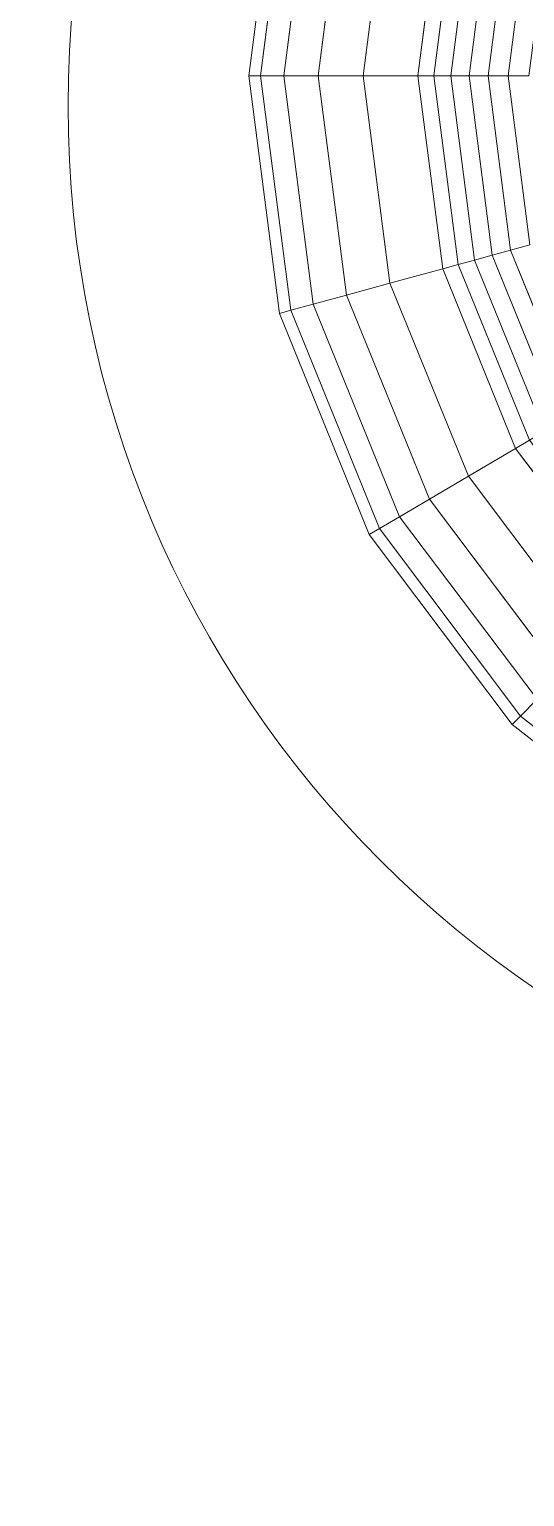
# Model space of a CAD drawing. Header units: metres. Extents: x -217 to -108, y -304 to -188.
# Drawn here: x -163.1664 to -163.0558, y -237.1987 to -236.8714 of the extents above; entities that cross this region are included whole.
import ezdxf

# ---------------------------------------------------------------- set-up
doc = ezdxf.new("R2010")
doc.units = ezdxf.units.M
for name, color, linetype, lineweight in [('A-WALL', 113, 'Continuous', 9), ('G-IMPT', 8, 'Continuous', 9), ('I-FURN', 30, 'Continuous', 9), ('L-PLNT', 71, 'Continuous', 9)]:
    doc.layers.add(name, color=color, linetype=linetype, lineweight=lineweight)

# ---------------------------------------------------------------- blocks, each defined once
blk = doc.blocks.new('Plant_8135 - FF_Model_ID4695_1_aconitum_dwg_Group_18-447932-Nivel 3')
at = {"layer": 'G-IMPT'}
for p, q in [((9.971, 21.116), (9.612, 18.34)), ((9.971, 21.116), (9.612, 18.34)), ((10.104, 21.079), (9.75, 18.34)), ((10.367, 21.008), (10.022, 18.34)), ((10.756, 20.901), (10.425, 18.34)), ((10.951, 18.34), (11.264, 20.763)), ((11.882, 20.594), (11.591, 18.34)), ((12.062, 20.545), (11.777, 18.34)), ((11.978, 18.34), (12.256, 20.492)), ((12.19, 18.34), (12.461, 20.436)), ((12.19, 18.34), (12.461, 20.436)), ((12.677, 20.377), (12.414, 18.34)), ((12.648, 18.34), (12.903, 20.315)), ((12.648, 18.34), (12.903, 20.315)), ((9.612, 18.34), (9.75, 18.34)), ((9.612, 18.34), (9.971, 15.563)), ((9.75, 18.34), (10.022, 18.34)), ((9.75, 18.34), (10.104, 15.6)), ((10.022, 18.34), (10.425, 18.34)), ((10.022, 18.34), (10.367, 15.672)), ((10.367, 15.672), (10.022, 18.34)), ((10.951, 18.34), (10.425, 18.34)), ((10.425, 18.34), (10.756, 15.778)), ((10.951, 18.34), (11.591, 18.34)), ((10.951, 18.34), (11.264, 15.917)), ((11.264, 15.917), (10.951, 18.34)), ((11.591, 18.34), (11.777, 18.34)), ((11.591, 18.34), (11.882, 16.085)), ((11.777, 18.34), (11.978, 18.34)), ((11.777, 18.34), (12.062, 16.134)), ((11.978, 18.34), (12.19, 18.34)), ((11.978, 18.34), (12.256, 16.187)), ((12.414, 18.34), (12.19, 18.34)), ((12.19, 18.34), (12.461, 16.243)), ((12.648, 18.34), (12.414, 18.34)), ((12.414, 18.34), (12.677, 16.302)), ((12.677, 16.302), (12.414, 18.34)), ((12.648, 18.34), (12.891, 18.34)), ((12.648, 18.34), (12.903, 16.364)), ((12.461, 16.243), (12.677, 16.302)), ((12.461, 16.243), (12.677, 16.302)), ((12.677, 16.302), (12.903, 16.364)), ((12.677, 16.302), (13.449, 14.404)), ((11.882, 16.085), (12.062, 16.134)), ((12.062, 16.134), (12.256, 16.187)), ((12.062, 16.134), (12.898, 14.08)), ((12.256, 16.187), (12.461, 16.243)), ((12.256, 16.187), (13.071, 14.182)), ((12.461, 16.243), (13.255, 14.29)), ((11.264, 15.917), (11.882, 16.085)), ((11.882, 16.085), (12.736, 13.985)), ((10.756, 15.778), (11.264, 15.917)), ((10.756, 15.778), (11.264, 15.917)), ((11.264, 15.917), (12.182, 13.659)), ((10.104, 15.6), (10.367, 15.672)), ((10.367, 15.672), (10.756, 15.778)), ((10.367, 15.672), (11.378, 13.186)), ((10.756, 15.778), (11.727, 13.391)), ((9.971, 15.563), (10.104, 15.6)), ((9.971, 15.563), (11.022, 12.977)), ((10.104, 15.6), (11.142, 13.047)), ((12.736, 13.985), (12.898, 14.08)), ((12.182, 13.659), (12.736, 13.985)), ((14.095, 12.181), (12.736, 13.985)), ((11.727, 13.391), (12.182, 13.659)), ((13.642, 11.72), (12.182, 13.659)), ((13.642, 11.72), (12.182, 13.659)), ((11.378, 13.186), (11.727, 13.391)), ((13.271, 11.341), (11.727, 13.391)), ((11.022, 12.977), (11.142, 13.047)), ((11.142, 13.047), (11.378, 13.186)), ((12.793, 10.854), (11.142, 13.047)), ((12.986, 11.051), (11.378, 13.186)), ((12.696, 10.755), (11.022, 12.977)), ((12.793, 10.854), (12.986, 11.051)), ((12.696, 10.755), (12.793, 10.854)), ((14.945, 9.172), (12.793, 10.854)), ((14.876, 9.05), (12.696, 10.755)), ((14.876, 9.05), (12.696, 10.755))]:
    blk.add_line(p, q, dxfattribs=at)
at = {"layer": 'G-IMPT', "flags": 128}
for points in [[(10.022, 18.34), (10.425, 18.34), (10.756, 20.901), (10.367, 21.008), (11.378, 23.494)], [(9.971, 15.563), (9.612, 18.34), (9.75, 18.34), (10.104, 21.079)], [(10.367, 21.008), (10.022, 18.34), (9.75, 18.34), (10.104, 15.6)], [(11.882, 20.594), (11.591, 18.34), (10.951, 18.34), (11.264, 20.763)], [(12.736, 13.985), (12.182, 13.659), (11.264, 15.917), (11.882, 16.085), (11.591, 18.34), (11.777, 18.34), (12.062, 20.545), (11.882, 20.594)], [(12.256, 20.492), (11.978, 18.34), (11.777, 18.34), (12.062, 16.134), (11.882, 16.085)], [(12.677, 20.377), (12.414, 18.34), (12.648, 18.34)], [(13.449, 14.404), (12.677, 16.302), (12.903, 16.364), (12.648, 18.34), (12.891, 18.34), (13.138, 20.251)], [(10.951, 18.34), (10.425, 18.34), (10.756, 15.778), (10.367, 15.672), (11.378, 13.186), (11.727, 13.391), (13.271, 11.341), (13.642, 11.72), (15.546, 10.232), (15.283, 9.768), (17.626, 8.779), (17.762, 9.297)], [(12.256, 16.187), (11.978, 18.34), (12.19, 18.34)], [(12.414, 18.34), (12.19, 18.34), (12.461, 16.243)], [(14.519, 12.612), (14.368, 12.459), (13.071, 14.182), (12.898, 14.08), (12.062, 16.134), (12.256, 16.187)], [(12.461, 16.243), (12.256, 16.187), (13.071, 14.182), (13.255, 14.29)], [(13.449, 14.404), (13.255, 14.29), (12.461, 16.243)], [(11.882, 16.085), (12.736, 13.985), (12.898, 14.08), (14.227, 12.315), (14.368, 12.459), (16.059, 11.138)], [(11.378, 13.186), (11.142, 13.047), (10.104, 15.6), (10.367, 15.672)], [(12.182, 13.659), (11.727, 13.391), (10.756, 15.778)], [(10.104, 15.6), (9.971, 15.563), (11.022, 12.977), (11.142, 13.047), (12.793, 10.854), (12.986, 11.051)], [(15.959, 10.961), (14.227, 12.315), (14.095, 12.181), (12.736, 13.985)], [(15.081, 9.413), (15.283, 9.768), (13.271, 11.341), (12.986, 11.051), (11.378, 13.186)], [(14.876, 9.05), (14.945, 9.172), (12.793, 10.854), (12.696, 10.755), (11.022, 12.977)]]:
    blk.add_lwpolyline(points, dxfattribs=at)
blk = doc.blocks.new('Plant_8135 - FF_Model_ID4695_1_aconitum_dwg_Group_19-447933-Nivel 3')
blk.add_blockref('Plant_8135 - FF_Model_ID4695_1_aconitum_dwg_Group_18-447932-Nivel 3', (0, 0))
blk = doc.blocks.new('Plant_8135 - FF_Model_ID4695_1_aconitum_dwg-447931-Nivel 3')
at = {"xscale": 0.01907622213224961, "yscale": 0.01907622213224961, "zscale": 0.01907622213224961}
blk.add_blockref('Plant_8135 - FF_Model_ID4695_1_aconitum_dwg_Group_19-447933-Nivel 3', (-0.38845, -0.34801), dxfattribs=at)
blk = doc.blocks.new('Plant_8135 - Plant_8135-448016-Nivel 3')
blk.add_blockref('Plant_8135 - FF_Model_ID4695_1_aconitum_dwg-447931-Nivel 3', (0.00731, 0.00479))
blk = doc.blocks.new('COALESSE_CIRCA_-_Round_Table_7629 - COALESSE_CIRCA_-_Round_Table_7629-1016699-Nivel 3')
at = {"layer": 'I-FURN'}
for radius in [0.5334, 0.23813]:
    blk.add_arc((0, 0), radius, 90, 270, dxfattribs=at)

msp = doc.modelspace()

# ---------------------------------------------------------------- linework, layer by layer
at = {"layer": 'A-WALL'}
for radius, start, end in [(4.47242, 116.29265, 191.74552), (4.27242, 116.38603, 292.21126), (4.27242, 122.90905, 292.21126)]:
    msp.add_arc((-160.10224, -239.13938), radius, start, end, dxfattribs=at)

# ---------------------------------------------------------------- block references
at = {"layer": 'I-FURN'}
msp.add_blockref('COALESSE_CIRCA_-_Round_Table_7629 - COALESSE_CIRCA_-_Round_Table_7629-1016699-Nivel 3', (-162.9196, -236.88847), dxfattribs=at)
at = {"layer": 'L-PLNT'}
msp.add_blockref('Plant_8135 - Plant_8135-448016-Nivel 3', (-162.9196, -236.88847), dxfattribs=at)

doc.saveas('drawing.dxf')
